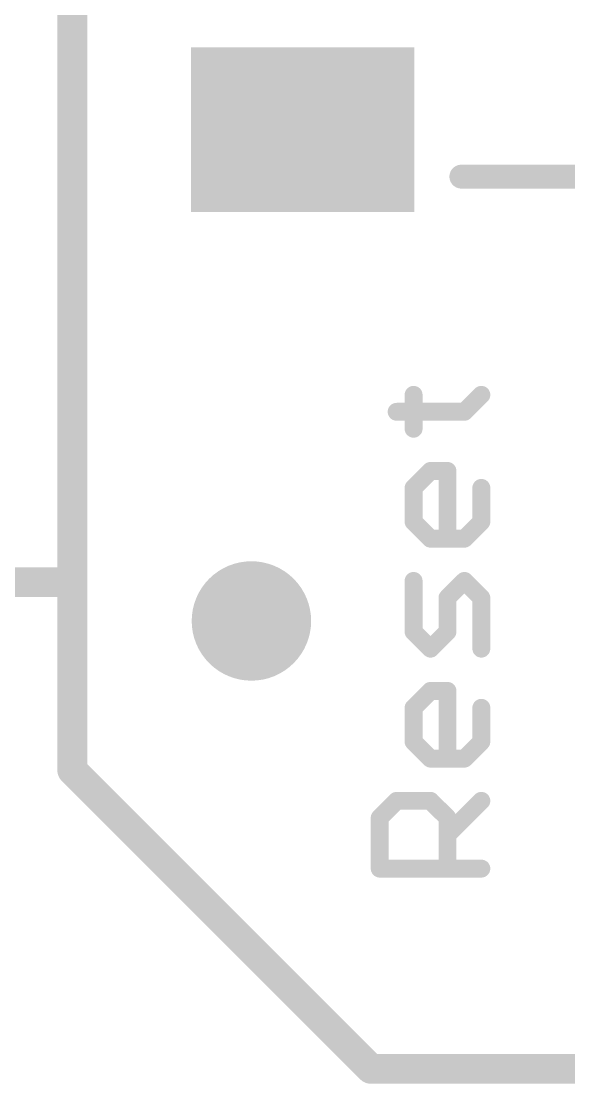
# Model space of a CAD drawing. Extents: x -20 to 87, y -17 to 53.
# Drawn here: x -0.43 to 4.22, y -0.13 to 8.91 of the extents above; entities that cross this region are included whole.
import ezdxf

# ---------------------------------------------------------------- set-up
doc = ezdxf.new("R2010")
doc.units = 0
for name, color, linetype in [('1', 12, 'CONTINUOUS'), ('16', 132, 'CONTINUOUS'), ('18', 110, 'CONTINUOUS'), ('20', 53, 'CONTINUOUS'), ('21', 41, 'CONTINUOUS'), ('51', 53, 'CONTINUOUS')]:
    doc.layers.add(name, color=color, linetype=linetype)

# ---------------------------------------------------------------- blocks, each defined once
blk = doc.blocks.new('RECT')
blk.add_solid([(-0.5, -0.5), (0.5, -0.5), (-0.5, 0.5), (0.5, 0.5)])
blk = doc.blocks.new('ROUNDV')
at = {"const_width": 0.5}
blk.add_lwpolyline([(0, -0.25, 1), (0, 0.25, 1), (0, -0.25)], format="xyb", dxfattribs=at)

msp = doc.modelspace()

# ---------------------------------------------------------------- linework, layer by layer
at = {"layer": '1', "const_width": 0.254}
for points in [[(0, 2.54), (0, 50.8)], [(2.54, 0), (0, 2.54)], [(57.15, 0), (2.54, 0)]]:
    msp.add_lwpolyline(points, dxfattribs=at)
at = {"layer": '1', "const_width": 0.127}
for points in [[(0.0449, 2.5849, 1), (-0.0449, 2.4951)], [(-0.0635, 2.54, 1), (0.0635, 2.54)], [(2.54, 0.0635, 1), (2.54, -0.0635)], [(2.4951, -0.0449, 1), (2.5849, 0.0449)]]:
    msp.add_lwpolyline(points, format="xyb", dxfattribs=at)
at = {"layer": '16', "const_width": 0.254}
for points in [[(0, 2.54), (0, 50.8)], [(2.54, 0), (0, 2.54)], [(57.15, 0), (2.54, 0)]]:
    msp.add_lwpolyline(points, dxfattribs=at)
at = {"layer": '16', "const_width": 0.127}
for points in [[(0.0449, 2.5849, 1), (-0.0449, 2.4951)], [(-0.0635, 2.54, 1), (0.0635, 2.54)], [(2.54, 0.0635, 1), (2.54, -0.0635)], [(2.4951, -0.0449, 1), (2.5849, 0.0449)]]:
    msp.add_lwpolyline(points, format="xyb", dxfattribs=at)
at = {"layer": '20', "const_width": 0.2032}
for points in [[(0, 2.54), (0, 50.8)], [(2.54, 0), (0, 2.54)], [(57.15, 0), (2.54, 0)]]:
    msp.add_lwpolyline(points, dxfattribs=at)
at = {"layer": '20', "const_width": 0.1016}
for points in [[(0.0359, 2.5759, 1), (-0.0359, 2.5041)], [(-0.0508, 2.54, 1), (0.0508, 2.54)], [(2.54, 0.0508, 1), (2.54, -0.0508)], [(2.5041, -0.0359, 1), (2.5759, 0.0359)]]:
    msp.add_lwpolyline(points, format="xyb", dxfattribs=at)
at = {"layer": '21'}
for points, const_width in [([(16.51, 7.59), (3.31, 7.59)], 0.2032), ([(2.9036, 5.4454), (2.9036, 5.7335)], 0.1524), ([(3.3357, 5.5895), (3.4798, 5.7335)], 0.1524), ([(2.7595, 5.5895), (3.3357, 5.5895)], 0.1524), ([(2.9036, 4.942), (3.0476, 5.0861)], 0.1524), ([(3.0476, 5.0861), (3.1917, 5.0861)], 0.1524), ([(3.1917, 5.0861), (3.1917, 4.5099)], 0.1524), ([(2.9036, 4.6539), (2.9036, 4.942)], 0.1524), ([(3.4798, 4.942), (3.4798, 4.6539)], 0.1524), ([(3.0476, 4.5099), (2.9036, 4.6539)], 0.1524), ([(3.4798, 4.6539), (3.3357, 4.5099)], 0.1524), ([(3.3357, 4.5099), (3.0476, 4.5099)], 0.1524), ([(2.9036, 3.7184), (2.9036, 4.1506)], 0.1524), ([(3.3357, 4.1506), (3.1917, 4.0065)], 0.1524), ([(3.4798, 4.0065), (3.3357, 4.1506)], 0.1524), ([(3.1917, 4.0065), (3.1917, 3.7184)], 0.1524), ([(3.4798, 3.5744), (3.4798, 4.0065)], 0.1524), ([(3.0476, 3.5744), (2.9036, 3.7184)], 0.1524), ([(3.1917, 3.7184), (3.0476, 3.5744)], 0.1524), ([(2.9036, 3.071), (3.0476, 3.2151)], 0.1524), ([(3.0476, 3.2151), (3.1917, 3.2151)], 0.1524), ([(3.1917, 3.2151), (3.1917, 2.6388)], 0.1524), ([(2.9036, 2.7829), (2.9036, 3.071)], 0.1524), ([(3.4798, 3.071), (3.4798, 2.7829)], 0.1524), ([(3.0476, 2.6388), (2.9036, 2.7829)], 0.1524), ([(3.4798, 2.7829), (3.3357, 2.6388)], 0.1524), ([(3.3357, 2.6388), (3.0476, 2.6388)], 0.1524), ([(2.6155, 2.1355), (2.7595, 2.2795)], 0.1524), ([(2.7595, 2.2795), (3.0476, 2.2795)], 0.1524), ([(3.0476, 2.2795), (3.1917, 2.1355)], 0.1524), ([(3.1917, 1.9914), (3.4798, 2.2795)], 0.1524), ([(2.6155, 1.7033), (2.6155, 2.1355)], 0.1524), ([(3.1917, 2.1355), (3.1917, 1.7033)], 0.1524), ([(3.4798, 1.7033), (2.6155, 1.7033)], 0.1524)]:
    msp.add_lwpolyline(points, dxfattribs=dict(at, const_width=const_width))
for points, const_width in [([(3.31, 7.6408, 1), (3.31, 7.5392)], 0.1016), ([(2.9417, 5.7335, 1), (2.8655, 5.7335)], 0.0762), ([(3.5067, 5.7066, 1), (3.4529, 5.7605)], 0.0762), ([(2.7595, 5.6276, 1), (2.7595, 5.5514)], 0.0762), ([(3.3088, 5.6164, 1), (3.3627, 5.5625)], 0.0762), ([(3.3357, 5.5514, 1), (3.3357, 5.6276)], 0.0762), ([(2.8655, 5.4454, 1), (2.9417, 5.4454)], 0.0762), ([(3.0476, 5.1242, 1), (3.0476, 5.048)], 0.0762), ([(3.0746, 5.0592, 1), (3.0207, 5.113)], 0.0762), ([(3.2298, 5.0861, 1), (3.1536, 5.0861)], 0.0762), ([(3.1917, 5.048, 1), (3.1917, 5.1242)], 0.0762), ([(2.8766, 4.969, 1), (2.9305, 4.9151)], 0.0762), ([(2.9417, 4.942, 1), (2.8655, 4.942)], 0.0762), ([(3.5179, 4.942, 1), (3.4417, 4.942)], 0.0762), ([(2.9305, 4.6809, 1), (2.8766, 4.627)], 0.0762), ([(3.5067, 4.627, 1), (3.4529, 4.6809)], 0.0762), ([(2.8655, 4.6539, 1), (2.9417, 4.6539)], 0.0762), ([(3.4417, 4.6539, 1), (3.5179, 4.6539)], 0.0762), ([(3.0476, 4.548, 1), (3.0476, 4.4718)], 0.0762), ([(3.0207, 4.4829, 1), (3.0746, 4.5368)], 0.0762), ([(3.1536, 4.5099, 1), (3.2298, 4.5099)], 0.0762), ([(3.3088, 4.5368, 1), (3.3627, 4.4829)], 0.0762), ([(3.3357, 4.4718, 1), (3.3357, 4.548)], 0.0762), ([(2.9417, 4.1506, 1), (2.8655, 4.1506)], 0.0762), ([(3.3627, 4.1775, 1), (3.3088, 4.1236)], 0.0762), ([(3.3627, 4.1236, 1), (3.3088, 4.1775)], 0.0762), ([(3.1647, 4.0335, 1), (3.2186, 3.9796)], 0.0762), ([(3.2298, 4.0065, 1), (3.1536, 4.0065)], 0.0762), ([(3.5179, 4.0065, 1), (3.4417, 4.0065)], 0.0762), ([(3.4529, 3.9796, 1), (3.5067, 4.0335)], 0.0762), ([(2.9305, 3.7454, 1), (2.8766, 3.6915)], 0.0762), ([(2.8655, 3.7184, 1), (2.9417, 3.7184)], 0.0762), ([(3.1536, 3.7184, 1), (3.2298, 3.7184)], 0.0762), ([(3.2186, 3.6915, 1), (3.1647, 3.7454)], 0.0762), ([(3.0207, 3.6013, 1), (3.0746, 3.5474)], 0.0762), ([(3.0207, 3.5474, 1), (3.0746, 3.6013)], 0.0762), ([(3.4417, 3.5744, 1), (3.5179, 3.5744)], 0.0762), ([(3.0476, 3.2532, 1), (3.0476, 3.177)], 0.0762), ([(3.0746, 3.1881, 1), (3.0207, 3.242)], 0.0762), ([(3.2298, 3.2151, 1), (3.1536, 3.2151)], 0.0762), ([(3.1917, 3.177, 1), (3.1917, 3.2532)], 0.0762), ([(2.8766, 3.098, 1), (2.9305, 3.0441)], 0.0762), ([(2.9417, 3.071, 1), (2.8655, 3.071)], 0.0762), ([(3.5179, 3.071, 1), (3.4417, 3.071)], 0.0762), ([(2.9305, 2.8098, 1), (2.8766, 2.756)], 0.0762), ([(2.8655, 2.7829, 1), (2.9417, 2.7829)], 0.0762), ([(3.4417, 2.7829, 1), (3.5179, 2.7829)], 0.0762), ([(3.5067, 2.756, 1), (3.4529, 2.8098)], 0.0762), ([(3.0476, 2.6769, 1), (3.0476, 2.6007)], 0.0762), ([(3.3357, 2.6007, 1), (3.3357, 2.6769)], 0.0762), ([(3.0207, 2.6119, 1), (3.0746, 2.6658)], 0.0762), ([(3.1536, 2.6388, 1), (3.2298, 2.6388)], 0.0762), ([(3.3088, 2.6658, 1), (3.3627, 2.6119)], 0.0762), ([(2.7595, 2.3176, 1), (2.7595, 2.2414)], 0.0762), ([(2.7865, 2.2526, 1), (2.7326, 2.3065)], 0.0762), ([(3.0746, 2.3065, 1), (3.0207, 2.2526)], 0.0762), ([(3.0476, 2.2414, 1), (3.0476, 2.3176)], 0.0762), ([(3.5067, 2.2526, 1), (3.4529, 2.3065)], 0.0762), ([(2.5885, 2.1624, 1), (2.6424, 2.1085)], 0.0762), ([(2.6536, 2.1355, 1), (2.5774, 2.1355)], 0.0762), ([(3.2298, 2.1355, 1), (3.1536, 2.1355)], 0.0762), ([(3.1647, 2.1085, 1), (3.2186, 2.1624)], 0.0762), ([(3.1647, 2.0184, 1), (3.2186, 1.9645)], 0.0762), ([(2.6155, 1.7414, 1), (2.6155, 1.6652)], 0.0762), ([(2.5774, 1.7033, 1), (2.6536, 1.7033)], 0.0762), ([(3.1536, 1.7033, 1), (3.2298, 1.7033)], 0.0762), ([(3.4798, 1.6652, 1), (3.4798, 1.7414)], 0.0762)]:
    msp.add_lwpolyline(points, format="xyb", dxfattribs=dict(at, const_width=const_width))
at = {"layer": '51', "const_width": 0.254}
for points in [[(0, 31.64), (0, 2.54)], [(-10.3, 4.14), (-0.1, 4.14)], [(0, 2.54), (2.54, 0)], [(2.54, 0), (57.15, 0)]]:
    msp.add_lwpolyline(points, dxfattribs=at)
at = {"layer": '51', "const_width": 0.127}
for points in [[(-0.1, 4.0765, 1), (-0.1, 4.2035)], [(0.0449, 2.5849, 1), (-0.0449, 2.4951)], [(-0.0635, 2.54, 1), (0.0635, 2.54)], [(2.54, 0.0635, 1), (2.54, -0.0635)], [(2.4951, -0.0449, 1), (2.5849, 0.0449)]]:
    msp.add_lwpolyline(points, format="xyb", dxfattribs=at)

# ---------------------------------------------------------------- block references
at = {"layer": '1', "xscale": 1.4, "yscale": 1.9, "rotation": 90}
msp.add_blockref('RECT', (1.96, 7.99), dxfattribs=at)
at = {"layer": '18', "xscale": 1.016, "yscale": 1.016}
msp.add_blockref('ROUNDV', (1.524, 3.81), dxfattribs=at)
msp.add_blockref('ROUNDV', (1.524, 3.81), dxfattribs=at)

doc.saveas('drawing.dxf')
